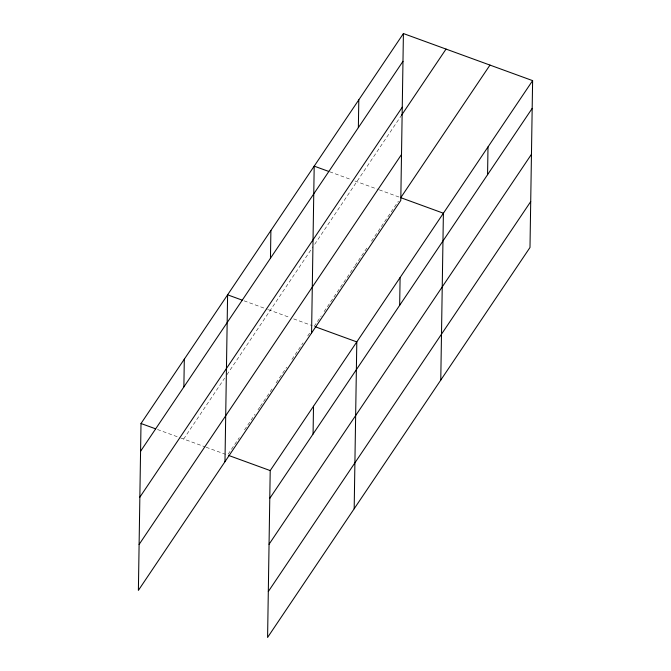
<?xml version="1.0" encoding="UTF-8"?>
<svg xmlns="http://www.w3.org/2000/svg" width="671" height="671" viewBox="0 0 671 671"><rect width="100%" height="100%" fill="white"/><g stroke="black" fill="none" stroke-linecap="round" stroke-linejoin="round"><path stroke-width="0.5" stroke-dasharray="3.35 2.52" d="M183.644 439.044L224.6 378.184M226.941 374.703L312.946 246.886M314.707 244.278L401.443 115.378M228.157 454.183L239.279 437.66M244.538 429.834L255.072 414.183M258 409.838L259.752 407.23M260.34 406.358L272.04 388.97M276.133 382.881L286.668 367.23M291.935 359.404L303.049 342.889M307.729 335.928L310.069 332.455M314.171 326.366L321.191 315.932M324.11 311.587L354.54 266.37M355.127 265.498L366.827 248.111M371.508 241.157L398.423 201.157M329.696 171.784L351.017 179.551M354.892 180.969L378.31 189.499M379.283 189.851L400.763 197.677M244.076 300.826L267.335 309.297M268.299 309.65L289.763 317.475M293.663 318.893L312.216 325.653M157.484 429.515L179.769 437.635M180.734 437.987L205.125 446.869M206.098 447.23L225.624 454.342"/><path stroke-width="1.01" d="M403.414 33.55L141.011 423.51L138.385 590.371L400.788 200.411L403.414 33.55L532.615 80.629L529.989 247.49L267.586 637.45L270.212 470.589L532.615 80.629M183.871 386.924L184.307 359.17M224.978 461.682L227.603 294.821L242.139 300.122M270.463 258.243L270.899 230.48M311.57 332.992L314.196 166.14L328.731 171.432M313.072 434.011L313.508 406.249M358.364 127.607L358.8 99.845M354.179 508.761L356.804 341.908L315.135 326.718M399.664 305.322L400.101 277.559M440.772 380.08L443.397 213.219L400.763 197.677L489.973 65.095M487.565 174.686L488.002 146.924M140.575 451.273L402.977 61.313M139.853 497.169L402.256 107.217M401.443 115.378L446.047 49.084M139.107 544.466L401.51 154.506M269.776 498.352L532.178 108.392M269.054 544.256L531.457 154.296M268.308 591.545L530.711 201.585M141.011 423.51L155.546 428.803M228.543 455.408L270.212 470.589"/></g></svg>
